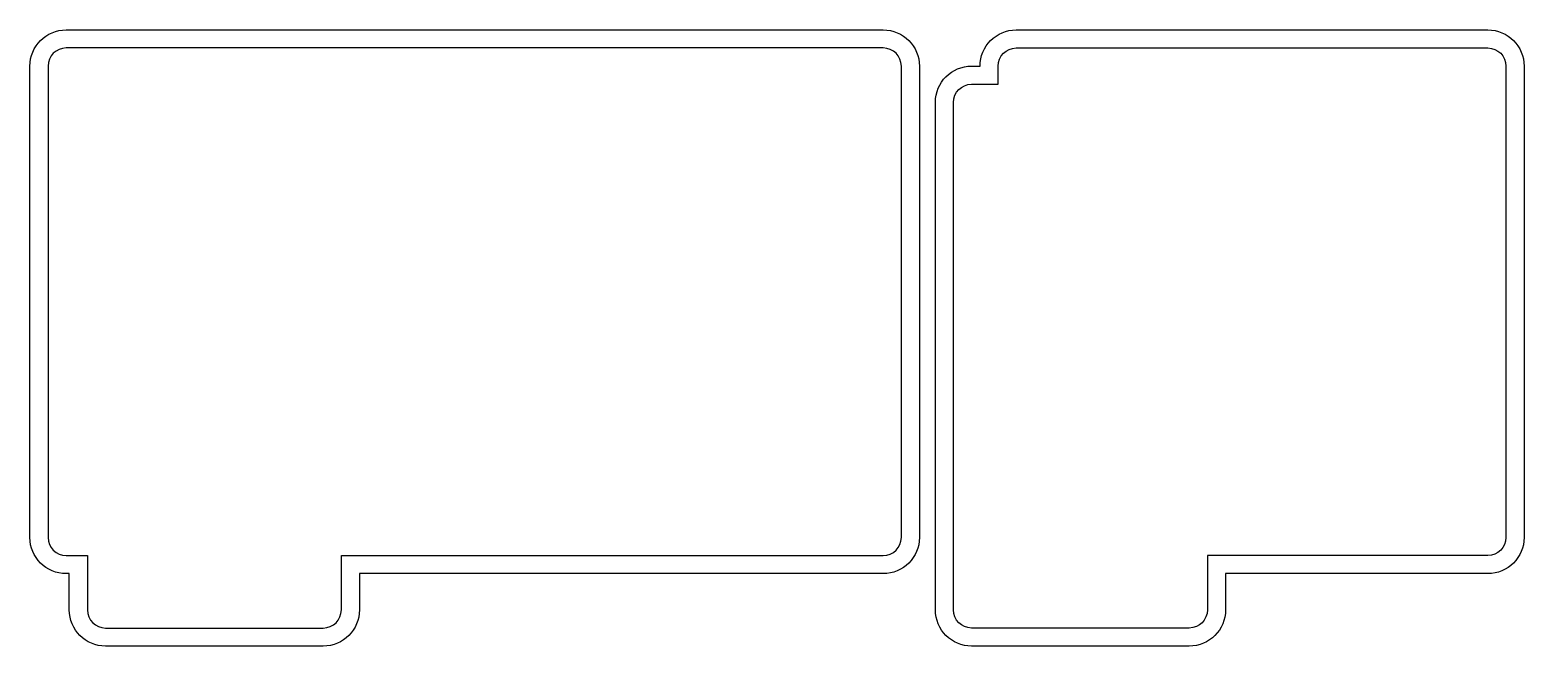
# Model space of a CAD drawing. Header units: millimetres. Extents: x -17 to 24.2, y -9.5 to 7.5.
import ezdxf

# ---------------------------------------------------------------- set-up
doc = ezdxf.new("R2010")
doc.units = ezdxf.units.MM
doc.layers.get('0').update_dxf_attribs({"linetype": 'CONTINUOUS'})

msp = doc.modelspace()

# ---------------------------------------------------------------- linework, layer by layer
for points in [[(7.5, -6.5, -0.41421356), (6.5, -7.5), (-7.938, -7.5), (-7.938, -8.5, -0.41421356), (-8.938, -9.5), (-14.938, -9.5, -0.41421356), (-15.938, -8.5), (-15.938, -7.5), (-16.025, -7.5, -0.41421356), (-17.025, -6.5), (-17.025, 6.5, -0.41421356), (-16.025, 7.5), (6.5, 7.5, -0.41421356), (7.5, 6.5)], [(15.938, -8.5, -0.41421356), (14.938, -9.5), (8.938, -9.5, -0.41421356), (7.938, -8.5), (7.938, 5.5, -0.41421356), (8.938, 6.5), (9.16875, 6.5, -0.41421356), (10.16875, 7.5), (23.16875, 7.5, -0.41421356), (24.16875, 6.5), (24.16875, -6.5, -0.41421356), (23.16875, -7.5), (15.938, -7.5)], [(-16.025, -7), (-15.438, -7), (-15.438, -8.5, 0.41421356), (-14.938, -9), (-8.938, -9, 0.41421356), (-8.438, -8.5), (-8.438, -7), (6.5, -7, 0.41421356), (7, -6.5), (7, 6.5, 0.41421356), (6.5, 7), (-16.025, 7, 0.41421356), (-16.525, 6.5), (-16.525, -6.5, 0.41421356)], [(23.66875, -6.5, -0.41421356), (23.16875, -7), (15.438, -7), (15.438, -8.5, -0.41421356), (14.938, -9), (8.938, -9, -0.41421356), (8.438, -8.5), (8.438, 5.5, -0.41421356), (8.938, 6), (9.66875, 6), (9.66875, 6.5, -0.41421356), (10.16875, 7), (23.16875, 7, -0.41421356), (23.66875, 6.5)]]:
    msp.add_lwpolyline(points, format="xyb", close=True)

doc.saveas('drawing.dxf')
